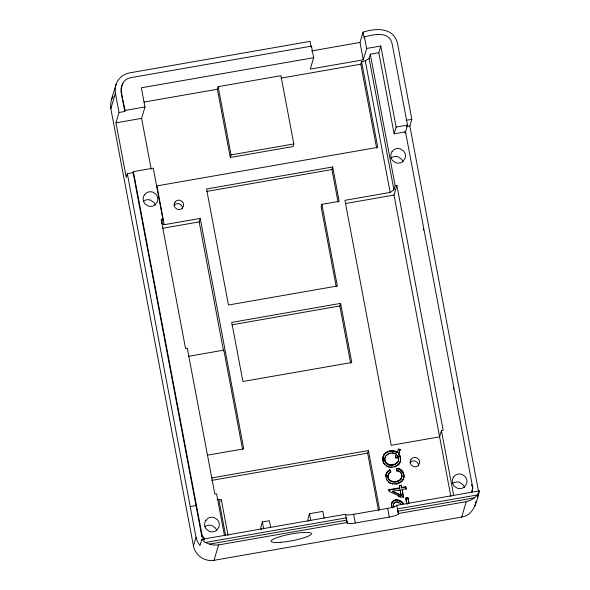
<?xml version="1.0" encoding="UTF-8"?>
<svg xmlns="http://www.w3.org/2000/svg" width="590" height="590" viewBox="0 0 590 590"><rect width="100%" height="100%" fill="white"/><g stroke="black" fill="none" stroke-linecap="round" stroke-linejoin="round"><path stroke-width="0.89" d="M382.851 457.56L383.006 457.044L382.836 460.901L383.316 455.996L383.161 456.513C384.872 450.826 392.8 449.056 397.424 452.198L397.269 452.714C393.021 449.875 386.288 451.048 383.611 455.532L383.766 455.015M398.744 453.422L400.58 457.353L400.396 461.159L400.426 457.877L398.589 453.939L400.153 449.455L398.464 449.071L398.309 449.587L399.998 449.971L400.153 449.455M385.919 475.4L385.89 476.55L386.288 473.8L385.919 475.4L386.074 474.884M391.59 504.118L391.745 503.602L391.657 506.338C389.997 498.616 400.256 498.108 403.545 503.491L403.39 504.007C400.676 500.851 394.076 497.982 391.849 503.152L391.996 502.636M396.775 468.268L396.62 468.785C401.502 468.726 404.733 473.844 403.641 478.35C405.124 473.77 401.856 468.187 396.775 468.268L396.473 471.108L396.627 470.584C400.566 470.319 403.206 474.795 401.458 478.247L401.613 477.73C398.147 487.288 380.646 479.338 390.816 471.86L389.887 469.765L387.254 471.875L386.14 474.323M398.759 458.858L398.479 460.525L398.641 457.634L397.763 455.473L397.232 457.162L397.763 455.473M397.387 456.645L397.055 458.356L397.21 457.84L395.47 457.582L395.322 458.106L395.816 455.716L395.47 457.582M311.004 46.337L310.067 41.374L129.402 72.909C123.347 74.067 118.207 78.426 116.075 84.208C114.379 92.328 109.652 100.197 110.846 108.708L193.454 545.957C195.165 555.234 204.693 561.968 214.015 560.308L461.682 517.061C474.161 515.107 476.926 501.035 479.412 490.887L396.76 505.32A8.798 1.446 -10.7 0 1 387.667 508.381L353.683 514.318A8.798 1.446 -10.7 0 1 345.504 514.274L201.817 539.363L199.981 545.573L197.466 541.679L196.028 537.291L127.322 173.659L133.089 172.656L133.392 171.624L153.26 168.157L162.877 219.045L161.653 223.182L164.204 224.702L200.202 218.411L243.736 448.843L207.245 455.215M116.075 84.208L115.139 88.699L115.404 93.301L119.033 112.491L115.965 122.845L126.253 177.288L127.322 173.659M475.009 505.763L475.946 501.271M477.575 497.097L478.512 492.606M398.634 460.008C397.608 465.547 388.825 467.25 385.624 462.744C381.487 456.218 391.096 450.133 396.495 454.13L396.34 454.647M471.624 492.429L472.797 487.974L405.507 131.828L407.498 125.095L392.18 44.021C389.437 30.673 373.713 34.397 364.45 36.897L364.141 37.93L363.049 32.14C376.295 27.929 393.965 27.177 397.638 44.044L411.842 119.342L409.858 126.046L478.401 490.762M471.712 492.244L472.797 487.974M398.464 449.071L397.269 452.714M398.589 453.939L399.998 449.971M110.846 108.708L115.404 93.301M151.21 169.242L141.6 118.376L144.97 106.982L141.342 87.799L313.659 57.709L311.476 46.131L130.803 77.659C115.013 81.169 123.694 100.447 125.095 110.448L124.785 111.481L119.033 112.491M217.386 89.245L218.145 86.656L280.929 75.697L293.82 143.938L293.053 146.527L230.277 157.486L217.386 89.245L143.997 102.063M223.566 351.05L199.169 221.906L200.202 218.411M230.277 157.486L231.044 154.897L218.145 86.656M313.659 57.709L310.288 69.096L363.278 59.841L366.633 48.468L364.45 36.897M193.454 545.957L196.028 537.291M204.354 539.909L201.787 536.28L202.09 535.248L133.392 171.624M220.881 501.419L221.346 499.87L218.772 499.339L217.157 499.619M363.278 59.841L359.996 42.465L363.049 32.14M376.656 148.12L360.8 64.199L361.567 61.618L365.306 60.962L369.089 58.336L370.314 54.199L378.81 52.717L380.801 45.991L366.633 48.468M214.015 560.308L218.58 544.917L347.296 522.445L346.183 517.873L205.246 542.483L201.817 539.363M338.063 202.105L331.912 169.544L332.679 166.963L206.544 188.984L228.463 305.008L337.318 286.002L321.897 204.339L339.169 201.323L332.679 166.963M321.897 204.339L321.13 206.928L336.219 286.792M270.677 527.534L269.387 520.712L262.366 521.944L260.832 527.113L261.119 529.636M350.667 363.278L339.84 305.959L340.607 303.378L231.745 322.383L242.91 381.487L351.773 362.481L340.607 303.378M405.507 131.828L394.135 133.819L396.126 127.079L380.801 45.991M395.152 185.666L396.878 185.363L443.164 430.339L441.438 430.634L439.594 436.843L391.214 445.295L344.929 200.32L390.145 192.421L393.928 189.803L395.152 185.666L370.314 54.199M450.878 496.566L394.009 195.061L396.878 185.363M324.131 518.204L322.841 511.382L309.485 513.713L307.951 518.883L308.238 521.405M378.507 510.623L367.644 453.157L368.411 450.568L211.589 477.959M479.412 490.887L477.347 494.966L397.439 508.919L398.405 514.008A8.798 1.446 -10.7 0 1 389.304 517.069L355.32 523.005A8.798 1.446 -10.7 0 1 347.141 522.961L347.296 522.445M382.696 458.644L382.851 458.12M382.689 459.75L382.844 459.234M384.193 454.639L384.348 454.116M384.909 453.835L385.064 453.319M385.757 453.127L385.904 452.604M385.056 457.405L385.211 456.889M382.991 460.377L383.515 463.039L383.117 462.007M384.68 458.932L384.835 458.415C384.12 465.849 395.425 466.771 398.265 461.078L398.11 461.594M386.708 452.515L386.863 451.999M385.86 456.055L386.007 455.539M384.769 460.547L384.923 460.03M384.046 463.991L383.67 462.523M387.755 452.014L387.91 451.498M385.1 461.719L385.255 461.203M387.062 454.964L387.217 454.448M384.695 464.868L384.201 463.475M388.884 451.63L389.039 451.114M385.624 462.744L385.779 462.228M388.64 454.152L388.795 453.636M386.347 463.629L386.502 463.113M390.108 451.357L390.255 450.834M386.332 466.284L386.487 465.768L384.85 464.352M387.269 464.367L387.424 463.851M390.536 453.644L390.691 453.127M387.305 466.801L387.46 466.284L386.487 465.768M392.129 451.166L392.284 450.649M388.368 464.913L388.522 464.396M392.262 453.467L392.416 452.95M386.686 472.797L386.531 473.313L389.887 469.765M388.382 467.184L388.537 466.668C392.896 467.87 398.523 466.174 400.241 461.682L400.094 462.199M387.099 472.391L387.254 471.875M387.822 471.587L387.969 471.063M389.643 465.222L389.798 464.699M393.995 451.328L394.15 450.804M386.303 478.851L386.044 476.034M388.699 470.879L388.854 470.363M393.803 453.577L393.958 453.061M386.693 479.854L386.457 478.328M387.888 475.909L388.043 475.393C387.35 482.657 397.955 483.225 401.281 478.424L401.126 478.94M388.441 474.028L388.286 474.544L389.356 472.856M391.096 465.281L391.244 464.765M388.67 473.94L388.825 473.416M389.525 467.442L390.698 467.56L390.853 467.044M387.969 477.48L388.124 476.963M395.713 451.844L395.868 451.321M387.202 480.791L386.848 479.338M395.167 453.968L395.315 453.452M388.537 479.22L388.692 478.697M392.062 467.029L391.908 467.546L390.698 467.56M392.719 465.104L392.866 464.588M390.816 471.86L390.669 472.376L389.732 470.282M388.98 479.936L389.127 479.419M388.567 482.436L388.722 481.912L387.357 480.275M389.518 480.548L389.673 480.031M394.26 464.728L394.408 464.212M389.4 483.077L389.555 482.561L388.722 481.912M394.371 467.118L394.518 466.601M395.566 464.19L395.72 463.674M390.823 481.462L390.978 480.946M399.482 451.925L399.637 451.409M398.309 456.498L398.162 457.014L397.616 455.989M390.337 483.594L390.492 483.077L389.555 482.561M395.499 466.727L395.654 466.211M399.843 487.768L388.84 489.685L388.685 490.209L399.696 488.284L399.415 485.504L401.333 485.164L401.606 487.952L405.669 487.237L405.824 486.721L401.761 487.428M396.65 463.475L396.805 462.958M399.231 454.816L399.386 454.3M398.486 458.15L398.641 457.634M397.498 462.597L397.653 462.081M396.546 466.218L396.701 465.702M399.755 455.76L399.909 455.244M392.38 481.934L392.534 481.418M397.653 465.082L397.505 465.599L399.061 464.072L400.551 460.643M400.153 456.785L400.3 456.262M392.483 484.243L392.638 483.726C396.694 484.235 401.635 482.76 403.479 478.829L401.48 481.831L401.635 481.315M398.346 464.876L398.501 464.36M400.426 457.877L400.58 457.353M399.061 464.072L399.216 463.556M400.566 458.998L400.721 458.482M394.061 482.052L394.216 481.536M400.558 460.089L400.706 459.573M397.999 468.976L398.154 468.46M397.527 471.211L397.682 470.695M392.571 491.16L392.424 491.684L401.075 495.593L400.234 489.825L392.571 491.16L401.229 495.076M398.634 470.923L398.479 471.44L399.312 471.801L399.467 471.285M399.246 469.338L399.4 468.821M394.894 484.338L395.042 483.822M395.743 481.89L395.897 481.374M400.352 469.861L400.507 469.345M396.34 483.66L396.185 484.176L397.734 483.756M400.19 471.771L400.64 472.892L400.794 472.369M397.741 481.381L397.896 480.865M401.318 470.562L401.473 470.038M392.291 502.282L392.446 501.766M391.531 505.18L391.679 504.664M392.896 501.537L393.051 501.021M401.274 473.069L401.797 476.772L401.952 476.255M398.656 483.026L398.501 483.549L400.728 481.978M399.408 480.607L399.563 480.09M402.137 471.403L402.292 470.886M393.611 500.962L393.766 500.445M401.48 474.375L401.635 473.858M401.724 475.26L401.871 474.744M394.445 500.541L394.599 500.025M400.669 479.567L400.824 479.05M402.793 472.384L402.941 471.867M393.397 506.087L393.523 504.258L393.877 507.385M393.818 503.654L393.973 503.137C396.104 500.423 399.688 502.791 401.65 504.516M399.696 488.284L399.415 485.504M403.28 473.497L403.435 472.981M394.644 502.827L394.791 502.311M395.389 500.291L395.543 499.767M403.612 474.736L403.767 474.22M395.743 502.415L395.897 501.898M396.421 500.217L396.576 499.693M402.24 481.079L402.395 480.562M403.781 476.042L403.936 475.525M401.606 487.952L401.333 485.164M402.852 480.253L403.007 479.736M403.796 477.244L403.951 476.727M400.234 489.825L400.079 490.342L398.383 490.637M397.468 500.35L397.623 499.833M397.004 502.437L397.159 501.92M398.589 500.718L398.737 500.202M402.144 489.494L403.368 497.289L402.144 489.494L406.215 488.778L405.824 486.721M398.434 502.938L398.589 502.415M399.806 501.353L399.954 500.836M400.263 504.067L400.411 503.55M401.333 502.4L401.488 501.884M406.215 488.778L406.06 489.302L405.669 487.237M406.495 502.569L405.721 498.462L405.876 497.945L407.882 497.591L409.01 503.565M408.693 503.226L407.882 497.591M461.682 517.061L466.248 501.67L470.606 500.298L474.441 497.835L477.347 494.966M124.785 111.481L121.164 92.291L121.474 91.258M311.166 47.163L311.476 46.131M403.324 479.346L403.796 477.826M393.368 504.775L393.973 503.137M395.669 456.232L396.495 454.13M111.517 99.614L113.177 96.354M122.986 83.514L121.614 86.229L120.987 89.223L121.164 92.291M173.984 205.637L174.802 204.73A4.624 4.543 16.5 0 1 179.412 203.926L181.418 205.327A4.853 4.772 16.5 0 1 182.539 208.764M410.006 462.877L410.817 461.977A4.624 4.543 16.5 0 1 415.426 461.174L417.432 462.575A4.853 4.772 16.5 0 1 418.561 466.012M311.498 50.939L359.996 42.465M281.069 78.123L360.8 64.199M115.965 122.845L141.6 118.376M231.044 154.897L293.82 143.938M396.126 127.079L407.498 125.095M406.569 126.621L409.858 126.046M206.684 191.418L331.912 169.544M162.877 219.045L161.151 219.347L185.548 348.491L187.273 348.189L214.849 494.132L216.574 493.83L224.488 535.705M162.722 228.271L199.169 221.906M345.688 203.498L394.009 195.061M231.885 324.81L339.84 305.959M188.232 356.367L223.839 350.15L242.63 449.624M211.729 480.385L367.644 453.157M190.231 506.567L195.991 505.564L201.787 536.28M399.268 486.02L401.178 485.681M403.523 496.765L401.613 497.105L389.157 491.367L388.84 489.685M405.721 498.462L407.727 498.108M205.246 542.483L209.502 544.098L346.854 520.115M398.117 511.161L474.441 497.835M398.56 513.492L466.248 501.67M125.095 110.448L144.97 106.982M406.082 120.338L411.842 119.342M218.58 544.917L213.993 545.108L209.502 544.098M392.638 483.726L390.492 483.077M387.46 466.284L388.537 466.668M398.132 496.094L400.625 497.237M202.09 535.248L204.664 538.876M392.534 507.916L391.812 505.822M393.545 505.564L394.024 506.869M309.485 513.713L310.775 520.535M404.954 131.577L405.3 133.392M423.251 228.404L423.591 230.211M453.341 387.667L453.68 389.474M471.631 484.486L471.978 486.3M378.81 52.717L394.135 133.819M441.438 430.634L453.71 495.622M369.089 58.336L393.928 189.803M365.306 60.962L390.145 192.421M361.567 61.618L377.762 147.338L156.874 185.909L164.204 224.702M405.876 497.945L407.115 504.524M400.249 491.219L401.075 495.593M396.76 505.32L398.405 514.008M387.667 508.381L389.304 517.069M368.411 450.568L379.613 509.834M353.683 514.318L355.32 523.005M345.504 514.274L347.141 522.961M262.366 521.944L263.656 528.765M221.346 499.87L228.079 535.521M218.772 499.339L225.505 534.982M133.089 172.656L195.991 505.564M216.67 530.609A7.582 7.456 16.5 0 0 215.166 527.784L212.031 525.594A7.22 7.102 16.5 0 0 204.833 526.848M464.337 487.362A7.582 7.456 16.5 0 0 462.833 484.538L459.699 482.347A7.22 7.102 16.5 0 0 452.5 483.601M391.008 158.127A7.22 7.102 16.5 0 1 398.206 156.874L401.34 159.064A7.582 7.456 16.5 0 1 402.845 161.889M143.341 201.374A7.22 7.102 16.5 0 1 150.538 200.121L153.673 202.304A7.582 7.456 16.5 0 1 155.177 205.136M144.417 194.847L143.554 196.544A7.582 7.456 16.5 0 0 144.926 203.779L148.06 205.969A7.22 7.102 16.5 0 0 155.259 204.715L157.397 201.603A7.582 7.456 16.5 0 0 156.026 194.368L152.891 192.178A7.22 7.102 16.5 0 0 145.693 193.431L144.417 194.847M175.024 202.141L174.47 203.233A4.853 4.772 16.5 0 0 175.348 207.864L177.354 209.266A4.624 4.543 16.5 0 0 181.963 208.462L183.328 206.47A4.853 4.772 16.5 0 0 182.45 201.839L180.444 200.438A4.624 4.543 16.5 0 0 175.835 201.242L175.024 202.141M392.084 151.593L391.222 153.297A7.582 7.456 16.5 0 0 392.593 160.532L395.728 162.722A7.22 7.102 16.5 0 0 402.926 161.468L405.065 158.356A7.582 7.456 16.5 0 0 403.693 151.121L400.558 148.931A7.22 7.102 16.5 0 0 393.36 150.184L392.084 151.593M205.91 520.321L205.047 522.017A7.582 7.456 16.5 0 0 206.419 529.26L209.553 531.45A7.22 7.102 16.5 0 0 216.751 530.189L218.89 527.077A7.582 7.456 16.5 0 0 217.518 519.842L214.384 517.651A7.22 7.102 16.5 0 0 207.186 518.905L205.91 520.321M411.038 459.389L410.485 460.473A4.853 4.772 16.5 0 0 411.363 465.104L413.369 466.506A4.624 4.543 16.5 0 0 417.978 465.702L419.343 463.711A4.853 4.772 16.5 0 0 418.465 459.079L416.459 457.678A4.624 4.543 16.5 0 0 411.857 458.482L411.038 459.389M453.577 477.074L452.714 478.77A7.582 7.456 16.5 0 0 454.086 486.013L457.221 488.196A7.22 7.102 16.5 0 0 464.419 486.942L466.557 483.829A7.582 7.456 16.5 0 0 465.186 476.595L462.051 474.404A7.22 7.102 16.5 0 0 454.853 475.658L453.577 477.074M280.243 542.328A20.532 3.37 -10.7 0 0 311.409 533.913A20.532 3.37 -10.7 0 0 282.101 536.052A20.532 3.37 -10.7 0 0 280.243 542.328"/></g></svg>
